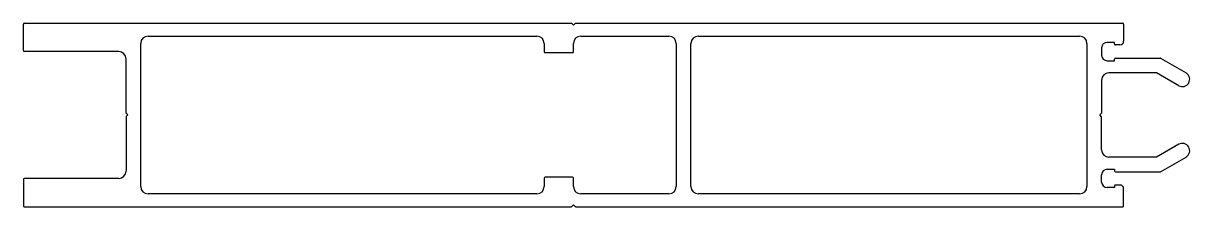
# Model space of a CAD drawing. Extents: x 1758 to 2076, y 2042 to 2092.
import ezdxf

# ---------------------------------------------------------------- set-up
doc = ezdxf.new("R2010")
doc.units = 0
doc.layers.get('0').update_dxf_attribs({"linetype": 'CONTINUOUS'})

msp = doc.modelspace()

# ---------------------------------------------------------------- linework, layer by layer
for p, q in [((1758.15, 2084.54), (1758.15, 2091.74)), ((1758.4, 2091.99), (1907.54, 2091.99)), ((1907.72, 2091.91), (1908.15, 2091.49)), ((1908.15, 2091.49), (1908.57, 2091.91)), ((1908.75, 2091.99), (2057.9, 2091.99)), ((2058.15, 2091.74), (2058.15, 2087.09)), ((1790.15, 2047.49), (1790.15, 2086.49)), ((1792.15, 2088.49), (1898.15, 2088.49)), ((1900.15, 2086.49), (1900.15, 2084.24)), ((1908.15, 2084.24), (1908.15, 2086.49)), ((1910.15, 2088.49), (1934.15, 2088.49)), ((1936.15, 2086.49), (1936.15, 2047.49)), ((1940.15, 2047.49), (1940.15, 2086.49)), ((1942.15, 2088.49), (2046.15, 2088.49)), ((2048.15, 2086.49), (2048.15, 2047.49)), ((2055.65, 2086.79), (2053.65, 2086.79)), ((2055.65, 2086.34), (2055.65, 2086.79)), ((2057.15, 2086.09), (2055.9, 2086.09)), ((1784.15, 2084.29), (1758.4, 2084.29)), ((1900.4, 2083.99), (1907.9, 2083.99)), ((2052.15, 2085.29), (2052.15, 2083.29)), ((1786.15, 2067.59), (1786.15, 2082.29)), ((2053.65, 2081.79), (2055.65, 2081.79)), ((2055.65, 2081.79), (2055.65, 2082.24)), ((2055.9, 2082.49), (2068.08, 2082.49)), ((2068.2, 2082.45), (2075.15, 2078.45)), ((2067.08, 2078.49), (2054.15, 2078.49)), ((2073.15, 2074.98), (2067.08, 2078.49)), ((2052.15, 2076.49), (2052.15, 2067.49)), ((1786.65, 2066.99), (1786.22, 2067.41)), ((2052.15, 2067.49), (2051.65, 2066.99)), ((1786.15, 2066.38), (1786.15, 2051.69)), ((1786.65, 2066.99), (1786.22, 2066.56)), ((2052.15, 2066.49), (2051.65, 2066.99)), ((2052.15, 2057.49), (2052.15, 2066.49)), ((2073.15, 2058.99), (2067.08, 2055.49)), ((2067.08, 2055.49), (2054.15, 2055.49)), ((2068.15, 2051.49), (2075.15, 2055.53)), ((2053.65, 2052.19), (2055.65, 2052.19)), ((2055.65, 2052.19), (2055.65, 2051.74)), ((2055.9, 2051.49), (2068.15, 2051.49)), ((1758.15, 2049.44), (1758.15, 2042.24)), ((1784.15, 2049.69), (1758.4, 2049.69)), ((1900.15, 2049.74), (1900.15, 2047.49)), ((1907.9, 2049.99), (1900.4, 2049.99)), ((1908.15, 2047.49), (1908.15, 2049.74)), ((2052.15, 2048.69), (2052.15, 2050.69)), ((1898.15, 2045.49), (1792.15, 2045.49)), ((1934.15, 2045.49), (1910.15, 2045.49)), ((2046.15, 2045.49), (1942.15, 2045.49)), ((2055.65, 2047.19), (2053.65, 2047.19)), ((2055.65, 2047.64), (2055.65, 2047.19)), ((2057.15, 2047.89), (2055.9, 2047.89)), ((2058.15, 2042.24), (2058.15, 2046.89)), ((1758.4, 2041.99), (1907.54, 2041.99)), ((1907.72, 2042.06), (1908.15, 2042.49)), ((1908.15, 2042.49), (1908.57, 2042.06)), ((1908.75, 2041.99), (2057.9, 2041.99))]:
    msp.add_line(p, q)
for centre, radius, start, end in [((1758.4, 2091.74), 0.25, 90, 180), ((1907.54, 2091.74), 0.25, 45, 90), ((1908.75, 2091.74), 0.25, 90, 135), ((2057.9, 2091.74), 0.25, 0, 90), ((1792.15, 2086.49), 2, 90, 180), ((1898.15, 2086.49), 2, 0, 90), ((1910.15, 2086.49), 2, 90, 180), ((1934.15, 2086.49), 2, 0, 90), ((1942.15, 2086.49), 2, 90, 180), ((2046.15, 2086.49), 2, 0, 90), ((2053.65, 2085.29), 1.5, 90, 180), ((2055.9, 2086.34), 0.25, 180, 270), ((2057.15, 2087.09), 1, 270, 360), ((1758.4, 2084.54), 0.25, 180, 270), ((1784.15, 2082.29), 2, 0, 90), ((1900.4, 2084.24), 0.25, 180, 270), ((1907.9, 2084.24), 0.25, 270, 0), ((2053.65, 2083.29), 1.5, 180, 270), ((2055.9, 2082.24), 0.25, 90, 180), ((2068.08, 2082.24), 0.25, 60, 90), ((2054.15, 2076.49), 2, 90, 180), ((2074.15, 2076.71), 2, 240, 60), ((1786.4, 2067.59), 0.25, 180, 225), ((1786.4, 2066.38), 0.25, 135, 180), ((2054.15, 2057.49), 2, 180, 270), ((2074.15, 2057.26), 2, 300, 120), ((1784.15, 2051.69), 2, 270, 0), ((2053.65, 2050.69), 1.5, 90, 180), ((2055.9, 2051.74), 0.25, 180, 270), ((1758.4, 2049.44), 0.25, 90, 180), ((1900.4, 2049.74), 0.25, 90, 180), ((1907.9, 2049.74), 0.25, 0, 90), ((2053.65, 2048.69), 1.5, 180, 270), ((1792.15, 2047.49), 2, 180, 270), ((1898.15, 2047.49), 2, 270, 0), ((1910.15, 2047.49), 2, 180, 270), ((1934.15, 2047.49), 2, 270, 0), ((1942.15, 2047.49), 2, 180, 270), ((2046.15, 2047.49), 2, 270, 0), ((2055.9, 2047.64), 0.25, 90, 180), ((2057.15, 2046.89), 1, 0, 90), ((1758.4, 2042.24), 0.25, 180, 270), ((1907.54, 2042.24), 0.25, 270, 315), ((1908.75, 2042.24), 0.25, 225, 270), ((2057.9, 2042.24), 0.25, 270, 0)]:
    msp.add_arc(centre, radius, start, end)

doc.saveas('drawing.dxf')
